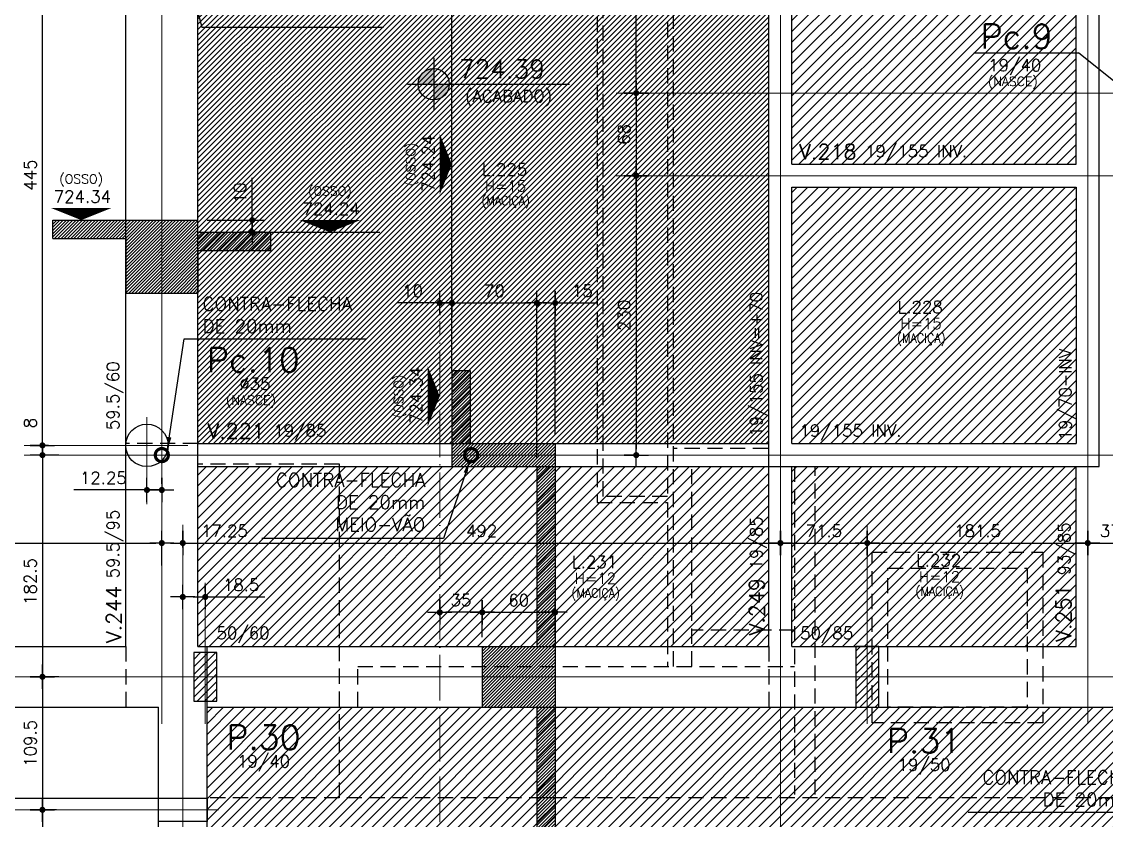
# Model space of a CAD drawing. Header units: inches. Extents: x 0 to 5940, y 0 to 4205.
# Drawn here: x 933 to 1826, y 1956 to 2613 of the extents above; entities that cross this region are included whole.
import ezdxf
from ezdxf.enums import TextEntityAlignment as Align

# ---------------------------------------------------------------- set-up
doc = ezdxf.new("R2010")
doc.units = ezdxf.units.IN
doc.header["$LTSCALE"] = 50
doc.header["$MEASUREMENT"] = 0
doc.linetypes.add('HIDDEN', pattern=[0.375, 0.25, -0.125])
doc.linetypes.add('Linha de eixo - 1', pattern=[1, 0.75, -0.125, 0, -0.125])
for name, color, linetype in [('ALVENARIA', 10, 'HIDDEN'), ('CONTRA-FLECHA', 152, 'Continuous'), ('CORTE-FORMA', 1, 'Continuous'), ('COTA', 6, 'Continuous'), ('FO-HACHURA_PILAR-MORRE', 252, 'Continuous'), ('FO-TEXTO-LAJES', 152, 'Continuous'), ('FO-TEXTO-VIGAS', 3, 'Continuous'), ('HACHUR LAJE', 141, 'Continuous'), ('NIVEL', 3, 'Continuous'), ('NIVEL-ARQUITETURA', 3, 'Continuous'), ('P-M', 7, 'Continuous'), ('P-N', 5, 'Continuous'), ('TEXTO', 3, 'Continuous')]:
    doc.layers.add(name, color=color, linetype=linetype)
for name, color, linetype, lineweight in [('FO-Eixos', 150, 'Continuous', 5), ('FO-Textos dos pilares', 3, 'Continuous', 20), ('FO-Vigas', 2, 'Continuous', 30)]:
    doc.layers.add(name, color=color, linetype=linetype, lineweight=lineweight)
doc.styles.add('ROMANS', font='romans.shx')
doc.dimstyles.new('COTA_50', dxfattribs={"dimscale": 5, "dimtxt": 2, "dimasz": 1, "dimexe": 2, "dimexo": 1.5, "dimgap": 1, "dimtad": 1, "dimzin": 12, "dimdsep": 46, "dimtxsty": 'ROMANS', "dimblk1": 'COTA', "dimblk2": 'COTA', "dimsah": 1, "dimcen": -4, "dimdle": 1.5, "dimclrd": 6, "dimclre": 6, "dimclrt": 3, "dimadec": 0, "dimazin": 0, "dimtfac": 1, "dimtofl": 0, "dimtmove": 0, "dimatfit": 3, "dimldrblk": 'COTA', "dimfxl": 1, "dimtolj": 1, "dimtzin": 12, "dimarcsym": 0})
doc.dimstyles.new('NOTA', dxfattribs={"dimscale": 5, "dimtxt": 2, "dimasz": 2, "dimexe": 1.5, "dimexo": 2, "dimgap": 1, "dimtad": 1, "dimdec": 1, "dimzin": 12, "dimdsep": 46, "dimtxsty": 'ROMANS', "dimcen": 0.09, "dimclrd": 8, "dimclre": 8, "dimclrt": 3, "dimadec": 0, "dimazin": 0, "dimtfac": 1, "dimtdec": 1, "dimtofl": 0, "dimtmove": 0, "dimatfit": 3, "dimfxl": 1, "dimtolj": 1, "dimtzin": 12, "dimarcsym": 0})
pattern_1 = [(45, (-4340.959, 9121.8574), (-3.0935922, 3.0935922), [])]
pattern_2 = [(45, (-4662.459, 9121.8574), (-4.4194174, 4.4194174), [])]
pattern_3 = [(45, (-4662.459, 9121.8574), (-1.3258252, 1.3258252), [])]

# ---------------------------------------------------------------- blocks, each defined once
blk = doc.blocks.new('COTA')
at = {"layer": 'COTA'}
for p, q in [((0, -2), (0, 2)), ((2, 0), (-2, 0))]:
    blk.add_line(p, q, dxfattribs=at)
at = {"layer": 'COTA', "const_width": 0.5}
blk.add_lwpolyline([(-0.25, 0, 1), (0.25, 0, 1)], format="xyb", close=True, dxfattribs=at)
blk = doc.blocks.new('*D9')
at = {"layer": 'COTA', "color": 6, "lineweight": -2, "transparency": 16777216}
for p, q in [((1311.84, 2106.71), (1311.84, 2137.29)), ((1371.84, 2106.71), (1371.84, 2137.29)), ((1316.84, 2127.29), (1366.84, 2127.29))]:
    blk.add_line(p, q, dxfattribs=at)
at = {"layer": 'Defpoints', "color": 0, "transparency": 16777216}
for p in [(1371.84, 2127.29), (1311.84, 2099.21), (1371.84, 2099.21)]:
    blk.add_point(p, dxfattribs=at)
at = {"layer": 'COTA', "color": 6, "lineweight": -2, "transparency": 16777216, "xscale": 5, "yscale": 5, "zscale": 5, "rotation": 180}
blk.add_blockref('COTA', (1311.84, 2127.29), dxfattribs=at)
at = {"layer": 'COTA', "color": 6, "lineweight": -2, "transparency": 16777216, "xscale": 5, "yscale": 5, "zscale": 5}
blk.add_blockref('COTA', (1371.84, 2127.29), dxfattribs=at)
at = {"layer": 'COTA', "color": 3, "transparency": 16777216, "insert": (1341.84, 2137.29), "char_height": 10, "attachment_point": 5, "style": 'ROMANS'}
blk.add_mtext('\\A1;60', dxfattribs=at)
blk = doc.blocks.new('*D15')
at = {"layer": 'COTA', "color": 6, "lineweight": -2, "transparency": 16777216}
for p, q in [((1122.46, 2455.14), (1122.46, 2484.9)), ((1085.3, 2450.14), (1132.46, 2450.14)), ((1121.04, 2440.14), (1132.46, 2440.14)), ((1122.46, 2435.14), (1122.46, 2430.14))]:
    blk.add_line(p, q, dxfattribs=at)
at = {"layer": 'Defpoints', "color": 0, "transparency": 16777216}
for p in [(1077.8, 2450.14), (1122.46, 2450.14), (1113.54, 2440.14)]:
    blk.add_point(p, dxfattribs=at)
at = {"layer": 'COTA', "color": 6, "lineweight": -2, "transparency": 16777216, "xscale": 5, "yscale": 5, "zscale": 5}
for p, rotation in [((1122.46, 2450.14), 270), ((1122.46, 2440.14), 90)]:
    blk.add_blockref('COTA', p, dxfattribs=dict(at, rotation=rotation))
at = {"layer": 'COTA', "color": 3, "transparency": 16777216, "insert": (1112.46, 2472.52), "char_height": 10, "attachment_point": 5, "rotation": 90, "style": 'ROMANS'}
blk.add_mtext('\\A1;10', dxfattribs=at)
blk = doc.blocks.new('*D18')
at = {"layer": 'COTA', "color": 6, "lineweight": -2, "transparency": 16777216}
for p, q in [((1271.84, 2381.91), (1242.08, 2381.91)), ((1276.84, 2375.13), (1276.84, 2371.91)), ((1286.84, 2375.13), (1286.84, 2371.91)), ((1291.84, 2381.91), (1296.84, 2381.91))]:
    blk.add_line(p, q, dxfattribs=at)
at = {"layer": 'Defpoints', "color": 0, "transparency": 16777216}
for p in [(1276.84, 2382.63), (1276.84, 2381.91), (1286.84, 2382.63)]:
    blk.add_point(p, dxfattribs=at)
at = {"layer": 'COTA', "color": 6, "lineweight": -2, "transparency": 16777216, "xscale": 5, "yscale": 5, "zscale": 5}
blk.add_blockref('COTA', (1276.84, 2381.91), dxfattribs=at)
at = {"layer": 'COTA', "color": 6, "lineweight": -2, "transparency": 16777216, "xscale": 5, "yscale": 5, "zscale": 5, "rotation": 180}
blk.add_blockref('COTA', (1286.84, 2381.91), dxfattribs=at)
at = {"layer": 'COTA', "color": 3, "transparency": 16777216, "insert": (1254.46, 2391.91), "char_height": 10, "attachment_point": 5, "style": 'ROMANS'}
blk.add_mtext('\\A1;10', dxfattribs=at)
blk = doc.blocks.new('*D19')
at = {"layer": 'COTA', "color": 6, "lineweight": -2, "transparency": 16777216}
for p, q in [((1276.84, 2124.51), (1276.84, 2137.29)), ((1311.84, 2124.51), (1311.84, 2137.29)), ((1306.84, 2127.29), (1281.84, 2127.29))]:
    blk.add_line(p, q, dxfattribs=at)
at = {"layer": 'Defpoints', "color": 0, "transparency": 16777216}
for p in [(1276.84, 2127.29), (1276.84, 2117.01), (1311.84, 2117.01)]:
    blk.add_point(p, dxfattribs=at)
at = {"layer": 'COTA', "color": 6, "lineweight": -2, "transparency": 16777216, "xscale": 5, "yscale": 5, "zscale": 5, "rotation": 180}
blk.add_blockref('COTA', (1276.84, 2127.29), dxfattribs=at)
at = {"layer": 'COTA', "color": 6, "lineweight": -2, "transparency": 16777216, "xscale": 5, "yscale": 5, "zscale": 5}
blk.add_blockref('COTA', (1311.84, 2127.29), dxfattribs=at)
at = {"layer": 'COTA', "color": 3, "transparency": 16777216, "insert": (1294.34, 2137.29), "char_height": 10, "attachment_point": 5, "style": 'ROMANS'}
blk.add_mtext('\\A1;35', dxfattribs=at)
blk = doc.blocks.new('*D31')
at = {"layer": 'COTA', "color": 6, "lineweight": -2, "transparency": 16777216}
for p, q in [((1286.84, 2378.24), (1286.84, 2391.91)), ((1356.84, 2254.71), (1356.84, 2391.91)), ((1291.84, 2381.91), (1351.84, 2381.91))]:
    blk.add_line(p, q, dxfattribs=at)
at = {"layer": 'Defpoints', "color": 0, "transparency": 16777216}
for p in [(1356.84, 2381.91), (1286.84, 2370.74), (1356.84, 2247.21)]:
    blk.add_point(p, dxfattribs=at)
at = {"layer": 'COTA', "color": 6, "lineweight": -2, "transparency": 16777216, "xscale": 5, "yscale": 5, "zscale": 5, "rotation": 180}
blk.add_blockref('COTA', (1286.84, 2381.91), dxfattribs=at)
at = {"layer": 'COTA', "color": 6, "lineweight": -2, "transparency": 16777216, "xscale": 5, "yscale": 5, "zscale": 5}
blk.add_blockref('COTA', (1356.84, 2381.91), dxfattribs=at)
at = {"layer": 'COTA', "color": 3, "transparency": 16777216, "insert": (1321.84, 2391.91), "char_height": 10, "attachment_point": 5, "style": 'ROMANS'}
blk.add_mtext('\\A1;70', dxfattribs=at)
blk = doc.blocks.new('*D32')
at = {"layer": 'COTA', "color": 6, "lineweight": -2, "transparency": 16777216}
for p, q in [((1356.84, 2376.91), (1356.84, 2391.91)), ((1371.84, 2273.71), (1371.84, 2391.91)), ((1351.84, 2381.91), (1346.84, 2381.91)), ((1376.84, 2381.91), (1406.6, 2381.91))]:
    blk.add_line(p, q, dxfattribs=at)
at = {"layer": 'Defpoints', "color": 0, "transparency": 16777216}
for p in [(1371.84, 2381.91), (1356.84, 2369.41), (1371.84, 2266.21)]:
    blk.add_point(p, dxfattribs=at)
at = {"layer": 'COTA', "color": 6, "lineweight": -2, "transparency": 16777216, "xscale": 5, "yscale": 5, "zscale": 5}
blk.add_blockref('COTA', (1356.84, 2381.91), dxfattribs=at)
at = {"layer": 'COTA', "color": 6, "lineweight": -2, "transparency": 16777216, "xscale": 5, "yscale": 5, "zscale": 5, "rotation": 180}
blk.add_blockref('COTA', (1371.84, 2381.91), dxfattribs=at)
at = {"layer": 'COTA', "color": 3, "transparency": 16777216, "insert": (1394.22, 2391.91), "char_height": 10, "attachment_point": 5, "style": 'ROMANS'}
blk.add_mtext('\\A1;15', dxfattribs=at)
blk = doc.blocks.new('*D114')
at = {"layer": 'COTA', "color": 6, "lineweight": -2, "transparency": 16777216}
for p, q in [((714.8, 2165.92), (714.8, 2194.32)), ((1048.05, 2165.92), (1048.05, 2194.32)), ((719.8, 2184.32), (1043.05, 2184.32))]:
    blk.add_line(p, q, dxfattribs=at)
at = {"layer": 'Defpoints', "color": 0, "transparency": 16777216}
for p in [(1048.05, 2184.32), (714.8, 2158.42), (1048.05, 2158.42)]:
    blk.add_point(p, dxfattribs=at)
at = {"layer": 'COTA', "color": 6, "lineweight": -2, "transparency": 16777216, "xscale": 5, "yscale": 5, "zscale": 5, "rotation": 180}
blk.add_blockref('COTA', (714.8, 2184.32), dxfattribs=at)
at = {"layer": 'COTA', "color": 6, "lineweight": -2, "transparency": 16777216, "xscale": 5, "yscale": 5, "zscale": 5}
blk.add_blockref('COTA', (1048.05, 2184.32), dxfattribs=at)
at = {"layer": 'COTA', "color": 3, "transparency": 16777216, "insert": (837.42, 2194.32), "char_height": 10, "attachment_point": 5, "style": 'ROMANS'}
blk.add_mtext('\\A1;333.25', dxfattribs=at)
blk = doc.blocks.new('*D115')
at = {"layer": 'COTA', "color": 6, "lineweight": -2, "transparency": 16777216}
for p, q in [((1048.05, 2180.67), (1048.05, 2194.32)), ((1065.3, 2180.67), (1065.3, 2194.32)), ((1043.05, 2184.32), (1038.05, 2184.32)), ((1070.3, 2184.32), (1123.88, 2184.32))]:
    blk.add_line(p, q, dxfattribs=at)
at = {"layer": 'Defpoints', "color": 0, "transparency": 16777216}
for p in [(1065.3, 2184.32), (1048.05, 2173.17), (1065.3, 2173.17)]:
    blk.add_point(p, dxfattribs=at)
at = {"layer": 'COTA', "color": 6, "lineweight": -2, "transparency": 16777216, "xscale": 5, "yscale": 5, "zscale": 5}
blk.add_blockref('COTA', (1048.05, 2184.32), dxfattribs=at)
at = {"layer": 'COTA', "color": 6, "lineweight": -2, "transparency": 16777216, "xscale": 5, "yscale": 5, "zscale": 5, "rotation": 180}
blk.add_blockref('COTA', (1065.3, 2184.32), dxfattribs=at)
at = {"layer": 'COTA', "color": 3, "transparency": 16777216, "insert": (1099.59, 2194.32), "char_height": 10, "attachment_point": 5, "style": 'ROMANS'}
blk.add_mtext('\\A1;17.25', dxfattribs=at)
blk = doc.blocks.new('*D116')
at = {"layer": 'COTA', "color": 6, "lineweight": -2, "transparency": 16777216}
for p, q in [((1065.3, 2144.3), (1065.3, 2149.91)), ((1083.8, 2144.3), (1083.8, 2149.91)), ((1060.3, 2139.91), (1055.3, 2139.91)), ((1088.8, 2139.91), (1132.85, 2139.91))]:
    blk.add_line(p, q, dxfattribs=at)
at = {"layer": 'Defpoints', "color": 0, "transparency": 16777216}
for p in [(1065.3, 2136.8), (1083.8, 2139.91), (1083.8, 2136.8)]:
    blk.add_point(p, dxfattribs=at)
at = {"layer": 'COTA', "color": 6, "lineweight": -2, "transparency": 16777216, "xscale": 5, "yscale": 5, "zscale": 5}
blk.add_blockref('COTA', (1065.3, 2139.91), dxfattribs=at)
at = {"layer": 'COTA', "color": 6, "lineweight": -2, "transparency": 16777216, "xscale": 5, "yscale": 5, "zscale": 5, "rotation": 180}
blk.add_blockref('COTA', (1083.8, 2139.91), dxfattribs=at)
at = {"layer": 'COTA', "color": 3, "transparency": 16777216, "insert": (1113.33, 2149.91), "char_height": 10, "attachment_point": 5, "style": 'ROMANS'}
blk.add_mtext('\\A1;18.5', dxfattribs=at)
blk = doc.blocks.new('*D117')
at = {"layer": 'COTA', "color": 6, "lineweight": -2, "transparency": 16777216}
for p, q in [((1065.3, 2181.43), (1065.3, 2194.32)), ((1557.3, 2181.43), (1557.3, 2194.32)), ((1070.3, 2184.32), (1552.3, 2184.32))]:
    blk.add_line(p, q, dxfattribs=at)
at = {"layer": 'Defpoints', "color": 0, "transparency": 16777216}
for p in [(1557.3, 2184.32), (1065.3, 2173.93), (1557.3, 2173.93)]:
    blk.add_point(p, dxfattribs=at)
at = {"layer": 'COTA', "color": 6, "lineweight": -2, "transparency": 16777216, "xscale": 5, "yscale": 5, "zscale": 5, "rotation": 180}
blk.add_blockref('COTA', (1065.3, 2184.32), dxfattribs=at)
at = {"layer": 'COTA', "color": 6, "lineweight": -2, "transparency": 16777216, "xscale": 5, "yscale": 5, "zscale": 5}
blk.add_blockref('COTA', (1557.3, 2184.32), dxfattribs=at)
at = {"layer": 'COTA', "color": 3, "transparency": 16777216, "insert": (1311.3, 2194.32), "char_height": 10, "attachment_point": 5, "style": 'ROMANS'}
blk.add_mtext('\\A1;492', dxfattribs=at)
blk = doc.blocks.new('*D118')
at = {"layer": 'COTA', "color": 6, "lineweight": -2, "transparency": 16777216}
for p, q in [((1557.3, 2183.22), (1557.3, 2194.32)), ((1628.8, 2183.22), (1628.8, 2194.32)), ((1562.3, 2184.32), (1623.8, 2184.32))]:
    blk.add_line(p, q, dxfattribs=at)
at = {"layer": 'Defpoints', "color": 0, "transparency": 16777216}
for p in [(1628.8, 2184.32), (1557.3, 2175.72), (1628.8, 2175.72)]:
    blk.add_point(p, dxfattribs=at)
at = {"layer": 'COTA', "color": 6, "lineweight": -2, "transparency": 16777216, "xscale": 5, "yscale": 5, "zscale": 5, "rotation": 180}
blk.add_blockref('COTA', (1557.3, 2184.32), dxfattribs=at)
at = {"layer": 'COTA', "color": 6, "lineweight": -2, "transparency": 16777216, "xscale": 5, "yscale": 5, "zscale": 5}
blk.add_blockref('COTA', (1628.8, 2184.32), dxfattribs=at)
at = {"layer": 'COTA', "color": 3, "transparency": 16777216, "insert": (1593.05, 2194.32), "char_height": 10, "attachment_point": 5, "style": 'ROMANS'}
blk.add_mtext('\\A1;71.5', dxfattribs=at)
blk = doc.blocks.new('*D119')
at = {"layer": 'COTA', "color": 6, "lineweight": -2, "transparency": 16777216}
for p, q in [((1628.8, 2185.33), (1628.8, 2194.32)), ((1810.3, 2185.33), (1810.3, 2194.32)), ((1633.8, 2184.32), (1805.3, 2184.32))]:
    blk.add_line(p, q, dxfattribs=at)
at = {"layer": 'Defpoints', "color": 0, "transparency": 16777216}
for p in [(1810.3, 2184.32), (1628.8, 2177.83), (1810.3, 2177.83)]:
    blk.add_point(p, dxfattribs=at)
at = {"layer": 'COTA', "color": 6, "lineweight": -2, "transparency": 16777216, "xscale": 5, "yscale": 5, "zscale": 5, "rotation": 180}
blk.add_blockref('COTA', (1628.8, 2184.32), dxfattribs=at)
at = {"layer": 'COTA', "color": 6, "lineweight": -2, "transparency": 16777216, "xscale": 5, "yscale": 5, "zscale": 5}
blk.add_blockref('COTA', (1810.3, 2184.32), dxfattribs=at)
at = {"layer": 'COTA', "color": 3, "transparency": 16777216, "insert": (1719.55, 2194.32), "char_height": 10, "attachment_point": 5, "style": 'ROMANS'}
blk.add_mtext('\\A1;181.5', dxfattribs=at)
blk = doc.blocks.new('*D120')
at = {"layer": 'COTA', "color": 6, "lineweight": -2, "transparency": 16777216}
for p, q in [((1810.3, 2180.85), (1810.3, 2194.32)), ((1847.3, 2180.85), (1847.3, 2194.32)), ((1815.3, 2184.32), (1842.3, 2184.32))]:
    blk.add_line(p, q, dxfattribs=at)
at = {"layer": 'Defpoints', "color": 0, "transparency": 16777216}
for p in [(1847.3, 2184.32), (1810.3, 2173.35), (1847.3, 2173.35)]:
    blk.add_point(p, dxfattribs=at)
at = {"layer": 'COTA', "color": 6, "lineweight": -2, "transparency": 16777216, "xscale": 5, "yscale": 5, "zscale": 5, "rotation": 180}
blk.add_blockref('COTA', (1810.3, 2184.32), dxfattribs=at)
at = {"layer": 'COTA', "color": 6, "lineweight": -2, "transparency": 16777216, "xscale": 5, "yscale": 5, "zscale": 5}
blk.add_blockref('COTA', (1847.3, 2184.32), dxfattribs=at)
at = {"layer": 'COTA', "color": 3, "transparency": 16777216, "insert": (1828.8, 2194.32), "char_height": 10, "attachment_point": 5, "style": 'ROMANS'}
blk.add_mtext('\\A1;37', dxfattribs=at)
blk = doc.blocks.new('*D193')
at = {"layer": 'COTA', "color": 6, "lineweight": -2, "transparency": 16777216}
for p, q in [((949.77, 2269.71), (949.77, 2291.37)), ((953.94, 2264.71), (939.77, 2264.71)), ((953.94, 2256.71), (939.77, 2256.71)), ((949.77, 2251.71), (949.77, 2246.71))]:
    blk.add_line(p, q, dxfattribs=at)
at = {"layer": 'Defpoints', "color": 0, "transparency": 16777216}
for p in [(949.77, 2264.71), (961.44, 2264.71), (961.44, 2256.71)]:
    blk.add_point(p, dxfattribs=at)
at = {"layer": 'COTA', "color": 6, "lineweight": -2, "transparency": 16777216, "xscale": 5, "yscale": 5, "zscale": 5}
for p, rotation in [((949.77, 2264.71), 270), ((949.77, 2256.71), 90)]:
    blk.add_blockref('COTA', p, dxfattribs=dict(at, rotation=rotation))
at = {"layer": 'COTA', "color": 3, "transparency": 16777216, "insert": (939.77, 2283.04), "char_height": 10, "attachment_point": 5, "rotation": 90, "style": 'ROMANS'}
blk.add_mtext('\\A1;8', dxfattribs=at)
blk = doc.blocks.new('*D194')
at = {"layer": 'COTA', "color": 6, "lineweight": -2, "transparency": 16777216}
for p, q in [((963.4, 2256.71), (939.77, 2256.71)), ((949.77, 2251.71), (949.77, 2079.21)), ((963.4, 2074.21), (939.77, 2074.21))]:
    blk.add_line(p, q, dxfattribs=at)
at = {"layer": 'Defpoints', "color": 0, "transparency": 16777216}
for p in [(970.9, 2256.71), (949.77, 2074.21), (970.9, 2074.21)]:
    blk.add_point(p, dxfattribs=at)
at = {"layer": 'COTA', "color": 6, "lineweight": -2, "transparency": 16777216, "xscale": 5, "yscale": 5, "zscale": 5}
for p, rotation in [((949.77, 2256.71), 90), ((949.77, 2074.21), 270)]:
    blk.add_blockref('COTA', p, dxfattribs=dict(at, rotation=rotation))
at = {"layer": 'COTA', "color": 3, "transparency": 16777216, "insert": (939.77, 2152.69), "char_height": 10, "attachment_point": 5, "rotation": 90, "style": 'ROMANS'}
blk.add_mtext('\\A1;182.5', dxfattribs=at)
blk = doc.blocks.new('*D195')
at = {"layer": 'COTA', "color": 6, "lineweight": -2, "transparency": 16777216}
for p, q in [((961.34, 2074.21), (939.77, 2074.21)), ((949.77, 2069.21), (949.77, 1969.71)), ((961.34, 1964.71), (939.77, 1964.71))]:
    blk.add_line(p, q, dxfattribs=at)
at = {"layer": 'Defpoints', "color": 0, "transparency": 16777216}
for p in [(968.84, 2074.21), (949.77, 1964.71), (968.84, 1964.71)]:
    blk.add_point(p, dxfattribs=at)
at = {"layer": 'COTA', "color": 6, "lineweight": -2, "transparency": 16777216, "xscale": 5, "yscale": 5, "zscale": 5}
for p, rotation in [((949.77, 2074.21), 90), ((949.77, 1964.71), 270)]:
    blk.add_blockref('COTA', p, dxfattribs=dict(at, rotation=rotation))
at = {"layer": 'COTA', "color": 3, "transparency": 16777216, "insert": (939.77, 2019.46), "char_height": 10, "attachment_point": 5, "rotation": 90, "style": 'ROMANS'}
blk.add_mtext('\\A1;109.5', dxfattribs=at)
blk = doc.blocks.new('*D196')
at = {"layer": 'COTA', "color": 6, "lineweight": -2, "transparency": 16777216}
for p, q in [((960.33, 1964.71), (939.77, 1964.71)), ((949.77, 1959.71), (949.77, 1799.71)), ((960.33, 1794.71), (939.77, 1794.71))]:
    blk.add_line(p, q, dxfattribs=at)
at = {"layer": 'Defpoints', "color": 0, "transparency": 16777216}
for p in [(967.83, 1964.71), (949.77, 1794.71), (967.83, 1794.71)]:
    blk.add_point(p, dxfattribs=at)
at = {"layer": 'COTA', "color": 6, "lineweight": -2, "transparency": 16777216, "xscale": 5, "yscale": 5, "zscale": 5}
for p, rotation in [((949.77, 1964.71), 90), ((949.77, 1794.71), 270)]:
    blk.add_blockref('COTA', p, dxfattribs=dict(at, rotation=rotation))
at = {"layer": 'COTA', "color": 3, "transparency": 16777216, "insert": (939.77, 1879.71), "char_height": 10, "attachment_point": 5, "rotation": 90, "style": 'ROMANS'}
blk.add_mtext('\\A1;170', dxfattribs=at)
blk = doc.blocks.new('*D213')
at = {"layer": 'COTA', "color": 6, "lineweight": -2, "transparency": 16777216}
for p, q in [((1443.62, 2554.71), (1428.59, 2554.71)), ((1438.59, 2549.71), (1438.59, 2491.71)), ((1443.62, 2486.71), (1428.59, 2486.71))]:
    blk.add_line(p, q, dxfattribs=at)
at = {"layer": 'Defpoints', "color": 0, "transparency": 16777216}
for p in [(1451.12, 2554.71), (1438.59, 2486.71), (1451.12, 2486.71)]:
    blk.add_point(p, dxfattribs=at)
at = {"layer": 'COTA', "color": 6, "lineweight": -2, "transparency": 16777216, "xscale": 5, "yscale": 5, "zscale": 5}
for p, rotation in [((1438.59, 2554.71), 90), ((1438.59, 2486.71), 270)]:
    blk.add_blockref('COTA', p, dxfattribs=dict(at, rotation=rotation))
at = {"layer": 'COTA', "color": 3, "transparency": 16777216, "insert": (1428.59, 2520.71), "char_height": 10, "attachment_point": 5, "rotation": 90, "style": 'ROMANS'}
blk.add_mtext('\\A1;68', dxfattribs=at)
blk = doc.blocks.new('*D214')
at = {"layer": 'COTA', "color": 6, "lineweight": -2, "transparency": 16777216}
for p, q in [((1439.6, 2486.71), (1428.59, 2486.71)), ((1438.59, 2481.71), (1438.59, 2261.71)), ((1439.6, 2256.71), (1428.59, 2256.71))]:
    blk.add_line(p, q, dxfattribs=at)
at = {"layer": 'Defpoints', "color": 0, "transparency": 16777216}
for p in [(1447.1, 2486.71), (1438.59, 2256.71), (1447.1, 2256.71)]:
    blk.add_point(p, dxfattribs=at)
at = {"layer": 'COTA', "color": 6, "lineweight": -2, "transparency": 16777216, "xscale": 5, "yscale": 5, "zscale": 5}
for p, rotation in [((1438.59, 2486.71), 90), ((1438.59, 2256.71), 270)]:
    blk.add_blockref('COTA', p, dxfattribs=dict(at, rotation=rotation))
at = {"layer": 'COTA', "color": 3, "transparency": 16777216, "insert": (1428.59, 2371.71), "char_height": 10, "attachment_point": 5, "rotation": 90, "style": 'ROMANS'}
blk.add_mtext('\\A1;230', dxfattribs=at)
blk = doc.blocks.new('*D290')
at = {"layer": 'COTA', "color": 6, "lineweight": -2, "transparency": 16777216}
for p, q in [((1035.8, 2233.15), (1035.8, 2237.98)), ((1048.05, 2233.15), (1048.05, 2237.98)), ((1030.8, 2227.98), (975.64, 2227.98)), ((1053.05, 2227.98), (1058.05, 2227.98))]:
    blk.add_line(p, q, dxfattribs=at)
at = {"layer": 'Defpoints', "color": 0, "transparency": 16777216}
for p in [(1035.8, 2227.98), (1035.8, 2225.65), (1048.05, 2225.65)]:
    blk.add_point(p, dxfattribs=at)
at = {"layer": 'COTA', "color": 6, "lineweight": -2, "transparency": 16777216, "xscale": 5, "yscale": 5, "zscale": 5}
blk.add_blockref('COTA', (1035.8, 2227.98), dxfattribs=at)
at = {"layer": 'COTA', "color": 6, "lineweight": -2, "transparency": 16777216, "xscale": 5, "yscale": 5, "zscale": 5, "rotation": 180}
blk.add_blockref('COTA', (1048.05, 2227.98), dxfattribs=at)
at = {"layer": 'COTA', "color": 3, "transparency": 16777216, "insert": (999.89, 2237.98), "char_height": 10, "attachment_point": 5, "style": 'ROMANS'}
blk.add_mtext('\\A1;12.25', dxfattribs=at)
blk = doc.blocks.new('*D358')
at = {"layer": 'COTA', "color": 6, "lineweight": -2, "transparency": 16777216}
for p, q in [((954.79, 2709.71), (939.77, 2709.71)), ((949.77, 2269.71), (949.77, 2704.71)), ((954.79, 2264.71), (939.77, 2264.71))]:
    blk.add_line(p, q, dxfattribs=at)
at = {"layer": 'Defpoints', "color": 0, "transparency": 16777216}
for p in [(949.77, 2709.71), (962.29, 2709.71), (962.29, 2264.71)]:
    blk.add_point(p, dxfattribs=at)
at = {"layer": 'COTA', "color": 6, "lineweight": -2, "transparency": 16777216, "xscale": 5, "yscale": 5, "zscale": 5}
for p, rotation in [((949.77, 2709.71), 90), ((949.77, 2264.71), 270)]:
    blk.add_blockref('COTA', p, dxfattribs=dict(at, rotation=rotation))
at = {"layer": 'COTA', "color": 3, "transparency": 16777216, "insert": (939.77, 2487.21), "char_height": 10, "attachment_point": 5, "rotation": 90, "style": 'ROMANS'}
blk.add_mtext('\\A1;445', dxfattribs=at)
blk = doc.blocks.new('*D360')
at = {"layer": 'COTA', "color": 6, "lineweight": -2, "transparency": 16777216}
for p, q in [((1444.68, 2709.71), (1428.59, 2709.71)), ((1438.59, 2559.71), (1438.59, 2704.71)), ((1444.68, 2554.71), (1428.59, 2554.71))]:
    blk.add_line(p, q, dxfattribs=at)
at = {"layer": 'Defpoints', "color": 0, "transparency": 16777216}
for p in [(1438.59, 2709.71), (1452.18, 2709.71), (1452.18, 2554.71)]:
    blk.add_point(p, dxfattribs=at)
at = {"layer": 'COTA', "color": 6, "lineweight": -2, "transparency": 16777216, "xscale": 5, "yscale": 5, "zscale": 5}
for p, rotation in [((1438.59, 2709.71), 90), ((1438.59, 2554.71), 270)]:
    blk.add_blockref('COTA', p, dxfattribs=dict(at, rotation=rotation))
at = {"layer": 'COTA', "color": 3, "transparency": 16777216, "insert": (1428.59, 2632.21), "char_height": 10, "attachment_point": 5, "rotation": 90, "style": 'ROMANS'}
blk.add_mtext('\\A1;155', dxfattribs=at)

msp = doc.modelspace()

# ---------------------------------------------------------------- hatches: boundary and pattern name
at = {"layer": 'CORTE-FORMA'}
h = msp.add_hatch(dxfattribs=at)
h.set_pattern_fill('ANSI31', color=70, scale=15)
h.set_pattern_definition(pattern_3)
h.paths.add_polyline_path([(1077.804, 2425.136), (1077.804, 2390.136), (1018.304, 2390.136), (1018.304, 2435.136), (958.304, 2435.136), (958.304, 2450.136), (1077.804, 2450.136), (1077.804, 2440.136), (1137.804, 2440.136), (1137.804, 2425.136)])
h = msp.add_hatch(dxfattribs=at)
h.set_pattern_fill('ANSI31', color=70, scale=15)
h.set_pattern_definition(pattern_3)
edge = h.paths.add_edge_path()
edge.add_line((1286.837, 2326.207), (1301.837, 2326.207))
edge.add_line((1301.837, 2326.207), (1301.837, 2266.207))
edge.add_line((1286.837, 2326.207), (1286.837, 2247.207))
edge.add_line((1301.837, 2266.207), (1371.837, 2266.207))
edge.add_line((1286.837, 2247.207), (1356.837, 2247.207))
edge.add_line((1371.837, 2266.207), (1371.837, 1804.207))
edge.add_line((1356.837, 2247.207), (1356.837, 2099.207))
edge.add_line((1311.837, 2099.207), (1356.837, 2099.207))
edge.add_line((1311.837, 2099.207), (1311.837, 2049.207))
edge.add_line((1311.837, 2049.207), (1356.837, 2049.207))
edge.add_line((1356.837, 2049.207), (1356.837, 1977.207))
edge.add_line((1356.837, 1977.207), (1356.837, 1974.207))
edge.add_line((1356.837, 1974.207), (1356.837, 1955.207))
edge.add_line((1356.837, 1955.207), (1356.837, 1952.207))
edge.add_line((1356.837, 1952.207), (1356.837, 1804.207))
edge.add_line((1276.837, 1804.207), (1276.837, 1725.207))
edge.add_line((1291.837, 1785.207), (1291.837, 1725.207))
edge.add_line((1276.837, 1725.207), (1291.837, 1725.207))
edge.add_line((1276.837, 1804.207), (1356.837, 1804.207))
edge.add_line((1371.837, 1804.207), (1371.837, 1785.207))
edge.add_line((1291.837, 1785.207), (1371.837, 1785.207))
at = {"layer": 'FO-HACHURA_PILAR-MORRE'}
h = msp.add_hatch(dxfattribs=at)
h.set_pattern_fill('ANSI31', color=256, scale=35)
h.set_pattern_definition(pattern_1)
h.paths.add_polyline_path([(1638.304, 2099.207), (1628.804, 2099.207), (1619.304, 2099.207), (1619.304, 2074.207), (1619.304, 2049.207), (1628.804, 2049.207), (1638.304, 2049.207), (1638.304, 2074.207)])
h = msp.add_hatch(dxfattribs=at)
h.set_pattern_fill('ANSI31', color=256, scale=35)
h.set_pattern_definition(pattern_1)
h.paths.add_polyline_path([(1074.304, 2054.207), (1083.804, 2054.207), (1093.304, 2054.207), (1093.304, 2074.207), (1093.304, 2094.207), (1083.804, 2094.207), (1074.304, 2094.207), (1074.304, 2074.207)])
at = {"layer": 'HACHUR LAJE'}
h = msp.add_hatch(dxfattribs=at)
h.set_pattern_fill('ANSI31', color=21, scale=25)
h.set_pattern_definition([(45, (-4662.459, 9121.8574), (-2.2097087, 2.2097087), [])])
h.paths.add_polyline_path([(2632.304, 3729.683), (2146.804, 3724.194), (2146.804, 3551.707), (1547.804, 3551.707), (1547.804, 3717.422), (1078.304, 3712.114), (1078.304, 3212.207), (1077.804, 3212.207), (1077.804, 2266.207), (1547.804, 2266.207), (1547.804, 3159.707), (2146.804, 3159.707), (2146.804, 2266.207), (2632.804, 2266.207), (2632.804, 3212.207), (2632.304, 3212.207)])
h = msp.add_hatch(dxfattribs=at)
h.set_pattern_fill('ANSI31', color=256, scale=50)
h.set_pattern_definition(pattern_2)
h.paths.add_polyline_path([(1800.804, 3140.707), (1566.804, 3140.707), (1566.804, 2496.207), (1800.804, 2496.207)])
h = msp.add_hatch(dxfattribs=at)
h.set_pattern_fill('ANSI31', color=256, scale=50)
h.set_pattern_definition(pattern_2)
h.paths.add_polyline_path([(1800.804, 2477.207), (1566.804, 2477.207), (1566.804, 2266.207), (1800.804, 2266.207)])
h = msp.add_hatch(dxfattribs=at)
h.set_pattern_fill('ANSI31', color=256, scale=50)
h.set_pattern_definition(pattern_2)
h.paths.add_polyline_path([(1077.804, 2247.207), (1077.804, 2099.207), (1547.804, 2099.207), (1547.804, 2247.207)])
h = msp.add_hatch(dxfattribs=at)
h.set_pattern_fill('ANSI31', color=256, scale=50)
h.set_pattern_definition(pattern_2)
h.paths.add_polyline_path([(1800.804, 2099.207), (1800.804, 2247.207), (1566.804, 2247.207), (1566.804, 2099.207)])
h = msp.add_hatch(dxfattribs=at)
h.set_pattern_fill('ANSI31', color=256, scale=50)
h.set_pattern_definition(pattern_2)
h.paths.add_polyline_path([(1094.454, 2049.207), (1085.304, 2049.207), (1085.304, 1804.207), (1398.754, 1804.207), (2279.304, 1804.207), (2478.304, 1804.207), (2632.804, 1804.207), (2632.804, 2049.207)])
at = {"layer": 'NIVEL-ARQUITETURA'}
h = msp.add_hatch(color=1, dxfattribs=at)
h.paths.add_polyline_path([(1283.701, 2557.177), (1284.677, 2562.085), (1271.852, 2562.085), (1271.852, 2553.156), (1277.171, 2550.511), (1280.921, 2553.016)])
h.paths.add_polyline_path([(1271.852, 2553.156), (1271.852, 2549.26), (1276.76, 2550.236), (1277.171, 2550.511)])
h.paths.add_polyline_path([(1271.852, 2574.91), (1266.944, 2573.933), (1262.783, 2571.153), (1260.003, 2566.992), (1259.027, 2562.085), (1271.852, 2562.085)])

# ---------------------------------------------------------------- linework, layer by layer
at = {"layer": 'ALVENARIA'}
for p, q in [((1406.304, 3030.207), (1406.304, 2217.707)), ((1194.304, 2249.207), (1077.804, 2249.207)), ((1194.304, 1974.672), (1194.304, 2249.207)), ((1406.304, 2217.707), (1464.304, 2217.707)), ((1632.804, 2036.207), (1632.804, 2176.707)), ((1632.804, 2176.707), (1773.304, 2176.707)), ((1773.304, 2176.707), (1773.304, 2036.207)), ((1568.804, 2112.707), (1484.304, 2112.707)), ((1209.304, 2082.707), (1568.804, 2082.707)), ((1773.304, 2036.207), (1632.804, 2036.207)), ((1375.27, 1974.672), (1360.27, 1974.672))]:
    msp.add_line(p, q, dxfattribs=at)
at = {"layer": 'ALVENARIA', "flags": 128}
for points in [[(1837.338, 3300.172), (1837.338, 1974.672), (1085.304, 1974.672)], [(1411.304, 2222.707), (1411.304, 3025.207)], [(1464.304, 3025.207), (1464.304, 2222.707)], [(1469.304, 2082.707), (1469.304, 3025.207)], [(1547.161, 2262.207), (1469.304, 2262.207)], [(1484.304, 2082.707), (1484.304, 2247.207)], [(1568.804, 2247.207), (1568.804, 1977.207)], [(1585.804, 1977.207), (1585.804, 2247.207)], [(1464.304, 2222.707), (1411.304, 2222.707)], [(1464.304, 2217.707), (1464.304, 2082.707)], [(1645.804, 2049.207), (1645.804, 2163.707)], [(1645.804, 2163.707), (1760.304, 2163.707)], [(1760.304, 2163.707), (1760.304, 2049.207)], [(1209.304, 2049.207), (1209.304, 2082.707)], [(1760.304, 2049.207), (1645.804, 2049.207)]]:
    msp.add_lwpolyline(points, dxfattribs=at)
at = {"layer": 'CONTRA-FLECHA', "linetype": 'Continuous', "const_width": 2.56}
for points in [[(1044.236, 2252.889, 1), (1051.872, 2260.525, 1)], [(1298.861, 2252.889, 1), (1306.497, 2260.525, 1)]]:
    msp.add_lwpolyline(points, format="xyb", close=True, dxfattribs=at)
at = {"layer": 'CORTE-FORMA', "color": 8}
for p, q in [((1286.837, 2326.207), (1286.837, 2624.707)), ((1137.804, 2440.136), (1227.462, 2440.136))]:
    msp.add_line(p, q, dxfattribs=at)
at = {"layer": 'CORTE-FORMA', "color": 70}
for p, q in [((958.304, 2435.136), (958.304, 2450.136)), ((1137.804, 2425.136), (1137.804, 2440.136)), ((1286.837, 2326.207), (1301.837, 2326.207))]:
    msp.add_line(p, q, dxfattribs=at)
at = {"layer": 'CORTE-FORMA'}
for p, q in [((958.304, 2450.136), (1077.804, 2450.136)), ((1077.804, 2440.136), (1077.804, 2450.136)), ((1077.804, 2440.136), (1137.804, 2440.136)), ((958.304, 2435.136), (1018.304, 2435.136)), ((1018.304, 2435.136), (1018.304, 2390.136)), ((1077.804, 2425.136), (1137.804, 2425.136)), ((1077.804, 2425.136), (1077.804, 2390.136)), ((1018.304, 2390.136), (1077.804, 2390.136)), ((1286.837, 2326.207), (1286.837, 2247.207)), ((1301.837, 2326.207), (1301.837, 2266.207)), ((1301.837, 2266.207), (1371.837, 2266.207)), ((1371.837, 2266.207), (1371.837, 1804.207)), ((1286.837, 2247.207), (1356.837, 2247.207)), ((1356.837, 2247.207), (1356.837, 2099.207)), ((1311.837, 2099.207), (1311.837, 2049.207)), ((1311.837, 2099.207), (1356.837, 2099.207)), ((1311.837, 2049.207), (1356.837, 2049.207))]:
    msp.add_line(p, q, dxfattribs=at)
at = {"layer": 'CORTE-FORMA', "flags": 128}
msp.add_lwpolyline([(1356.837, 2049.207), (1356.837, 1977.207), (1356.837, 1974.207), (1356.837, 1955.207), (1356.837, 1952.207), (1356.837, 1804.207)], dxfattribs=at)
at = {"layer": 'COTA', "color": 6, "linetype": 'Linha de eixo - 1', "lineweight": 13}
msp.add_line((1276.837, 1804.207), (1276.837, 2366.852), dxfattribs=at)
at = {"layer": 'FO-Eixos'}
for p, q in [((1557.304, 919.124), (1557.304, 3902.756)), ((1048.054, 2035.401), (1048.054, 3329.312)), ((1810.304, 2035.401), (1810.304, 3329.312)), ((1422.041, 2554.707), (1865.74, 2554.707)), ((1422.041, 2486.707), (2273.274, 2486.707)), ((1035.804, 2216.353), (1035.804, 2287.828)), ((934.773, 2264.707), (1069.367, 2264.707)), ((934.773, 2256.707), (2804.354, 2256.707)), ((1065.304, 2199.325), (1065.304, 1714.002)), ((1628.804, 2199.325), (1628.804, 2035.401)), ((1083.804, 2035.401), (1083.804, 2151.526)), ((219.571, 2074.207), (3209.151, 2074.207)), ((219.571, 1964.707), (1094.698, 1964.707))]:
    msp.add_line(p, q, dxfattribs=at)
at = {"layer": 'FO-Vigas'}
for p, q in [((1077.804, 2099.207), (1077.804, 3207.207)), ((1819.804, 2247.207), (1819.804, 3159.707)), ((1566.804, 2496.207), (1566.804, 3140.707)), ((1800.804, 2496.207), (1800.804, 3140.707)), ((1547.804, 2099.207), (1547.804, 2704.707)), ((1018.304, 2099.207), (1018.304, 2684.707)), ((1566.804, 2496.207), (1800.804, 2496.207)), ((1566.804, 2266.207), (1566.804, 2477.207)), ((1566.804, 2477.207), (1800.804, 2477.207)), ((1800.804, 2477.207), (1800.804, 2266.207)), ((1077.804, 2266.207), (1547.804, 2266.207)), ((1077.804, 2247.207), (1547.804, 2247.207)), ((1547.804, 2247.207), (1819.804, 2247.207)), ((1566.804, 2099.207), (1566.804, 2247.207)), ((1800.804, 2099.207), (1800.804, 2247.207)), ((623.771, 2099.207), (1018.304, 2099.207)), ((1077.804, 2099.207), (1547.804, 2099.207)), ((1085.304, 1804.207), (1085.304, 2099.207)), ((1566.804, 2099.207), (1800.804, 2099.207)), ((412.948, 2049.207), (1045.304, 2049.207)), ((1045.304, 1648.207), (1045.304, 2049.207)), ((1085.304, 2049.207), (1094.454, 2049.207)), ((1094.454, 2049.207), (2632.804, 2049.207)), ((412.72, 1974.207), (1045.304, 1974.207))]:
    msp.add_line(p, q, dxfattribs=at)
at = {"layer": 'FO-Vigas', "linetype": 'HIDDEN'}
for p, q in [((1077.804, 2266.207), (1018.304, 2266.207)), ((1018.304, 2099.207), (1018.304, 2049.207)), ((1547.804, 2099.207), (1547.804, 2049.207))]:
    msp.add_line(p, q, dxfattribs=at)
at = {"layer": 'FO-Vigas', "flags": 128}
msp.add_lwpolyline([(1566.804, 2266.207), (1800.804, 2266.207)], dxfattribs=at)
at = {"layer": 'NIVEL', "color": 1}
for points in [[(1286.837, 2496.123, 0, 50, 0), (1276.837, 2496.123, 50, 50, 0)], [(981.739, 2450.136, 0, 50, 0), (981.739, 2460.136, 50, 50, 0)], [(1186.549, 2440.136, 0, 50, 0), (1186.549, 2450.136, 50, 50, 0)], [(1276.837, 2305.14, 0, 50, 0), (1266.837, 2305.14, 50, 50, 0)]]:
    msp.add_lwpolyline(points, format="xyseb", dxfattribs=at)
at = {"layer": 'NIVEL-ARQUITETURA', "color": 1}
for p, q in [((1271.852, 2583.627), (1271.852, 2540.542)), ((1250.309, 2562.085), (1383.725, 2562.085))]:
    msp.add_line(p, q, dxfattribs=at)
msp.add_circle((1271.852, 2562.085), 12.825, dxfattribs=at)
at = {"layer": 'P-M'}
for points in [[(1638.304, 2099.207), (1628.804, 2099.207), (1619.304, 2099.207), (1619.304, 2074.207), (1619.304, 2049.207), (1628.804, 2049.207), (1638.304, 2049.207), (1638.304, 2074.207), (1638.304, 2099.207)], [(1074.304, 2054.207), (1083.804, 2054.207), (1093.304, 2054.207), (1093.304, 2074.207), (1093.304, 2094.207), (1083.804, 2094.207), (1074.304, 2094.207), (1074.304, 2074.207), (1074.304, 2054.207)]]:
    msp.add_lwpolyline(points, close=True, dxfattribs=at)
at = {"layer": 'P-N'}
msp.add_lwpolyline([(1045.304, 1955.172), (1045.304, 1974.172), (1085.304, 1974.172), (1085.304, 1955.172)], close=True, dxfattribs=at)
msp.add_circle((1035.804, 2264.707), 17.5, dxfattribs=at)
at = {"layer": 'TEXTO', "color": 8}
for p in [(1716.541, 2587.857), (1831.889, 2564.474)]:
    msp.add_line(p, (1802.786, 2587.857), dxfattribs=at)

# ---------------------------------------------------------------- texts
at = {"layer": 'CONTRA-FLECHA', "char_height": 11, "style": 'ROMANS'}
for s, insert, attachment_point in [('{\\Fromans.shx;CONTRA-FLECHA\\PDE 20mm}', (1081.51, 2371.975), 4), ('{\\Fromans.shx;CONTRA-FLECHA\\PDE 20mm\\PMEIO-VÃO}', (1264.938, 2217.863), 6), ('{\\Fromans.shx;CONTRA-FLECHA\\PDE 20mm}', (1846.581, 1982.282), 6)]:
    msp.add_mtext(s, dxfattribs=dict(at, insert=insert, attachment_point=attachment_point))
at = {"layer": 'FO-TEXTO-LAJES', "style": 'ROMANS'}
for s, p in [('L.225', (1311.56, 2486.739)), ('L.228', (1653.652, 2373.549)), ('L.231', (1385.57, 2163.743)), ('L.232', (1668.846, 2165.073))]:
    msp.add_text(s, height=10, dxfattribs=at).set_placement(p)
at = {"layer": 'FO-TEXTO-LAJES', "color": 3, "style": 'ROMANS'}
for s, p in [('H=15', (1313.987, 2473.658)), ('H=15', (1656.079, 2360.467)), ('H=12', (1671.273, 2151.991)), ('H=12', (1387.997, 2150.662))]:
    msp.add_text(s, height=9, dxfattribs=at).set_placement(p)
at = {"layer": 'FO-TEXTO-LAJES', "color": 4, "style": 'ROMANS', "width": 0.9}
for p in [(1311.242, 2462.44), (1653.334, 2349.25), (1385.252, 2139.444), (1668.527, 2140.773)]:
    msp.add_text('(MACIÇA)', height=7.5, dxfattribs=at).set_placement(p)
at = {"layer": 'FO-TEXTO-VIGAS', "color": 1, "style": 'ROMANS'}
for s, p in [('V.218', (1572.776, 2500.266)), ('V.221', (1085.661, 2270.266))]:
    msp.add_text(s, height=12.5, dxfattribs=at).set_placement(p)
at = {"layer": 'FO-TEXTO-VIGAS', "style": 'ROMANS'}
for s, p in [('19/155 INV.', (1626.971, 2501.956)), ('19/85', (1139.856, 2271.956)), ('19/155 INV.', (1572.907, 2271.956)), ('50/60', (1093.077, 2105.22)), ('50/85', (1573.493, 2105.22))]:
    msp.add_text(s, height=10, dxfattribs=at).set_placement(p)
for s, p in [('19/155 INV=+70', (1542.371, 2271.927)), ('19/70-INV', (1796.788, 2268.927)), ('59.5/60', (1012.874, 2277.272)), ('59.5/95', (1012.874, 2155.244)), ('19/85', (1542.371, 2162.602)), ('93/85', (1795.826, 2157.697))]:
    msp.add_text(s, height=10, rotation=90, dxfattribs=at).set_placement(p)
at = {"layer": 'FO-TEXTO-VIGAS', "color": 1, "style": 'ROMANS'}
for s, p in [('V.249', (1544.061, 2108.333)), ('V.244', (1014.707, 2102.007)), ('V.251', (1796.63, 2103.051))]:
    msp.add_text(s, height=12.5, rotation=90, dxfattribs=at).set_placement(p)
at = {"layer": 'FO-Textos dos pilares', "color": 1, "style": 'ROMANS'}
for s, p in [('Pc.9', (1722.237, 2591.365)), ('Pc.10', (1085.305, 2325.023)), ('P.30', (1101.34, 2014.337)), ('P.31', (1645.101, 2011.49))]:
    msp.add_text(s, height=20, dxfattribs=at).set_placement(p)
at = {"layer": 'FO-Textos dos pilares', "color": 3, "style": 'ROMANS'}
for s, p in [('19/40', (1728.335, 2572.672)), ('%%C35', (1111.737, 2310.331)), ('19/40', (1109.924, 1999.645)), ('19/50', (1653.685, 1996.797))]:
    msp.add_text(s, height=10, dxfattribs=at).set_placement(p)
at = {"layer": 'FO-Textos dos pilares', "color": 4, "style": 'ROMANS'}
for p in [(1728.053, 2560.557), (1100.832, 2298.215)]:
    msp.add_text('(NASCE)', height=7.5, dxfattribs=at).set_placement(p)
at = {"layer": 'NIVEL', "color": 3, "style": 'ROMANS'}
for s, p in [('724.24', (1272.484, 2497.011)), ('724.34', (1262.484, 2306.028))]:
    msp.add_text(s, height=10, rotation=90, dxfattribs=at).set_placement(p, align=Align.CENTER)
at = {"layer": 'NIVEL', "color": 4, "style": 'ROMANS'}
for p in [(1256.68, 2496.019), (1246.68, 2305.036)]:
    msp.add_text('(OSSO)', height=7.5, rotation=90, dxfattribs=at).set_placement(p, align=Align.CENTER)
for p in [(981.635, 2480.293), (1186.445, 2470.293)]:
    msp.add_text('(OSSO)', height=7.5, dxfattribs=at).set_placement(p, align=Align.CENTER)
at = {"layer": 'NIVEL', "color": 3, "style": 'ROMANS'}
for s, p in [('724.34', (982.627, 2464.489)), ('724.24', (1187.437, 2454.489))]:
    msp.add_text(s, height=10, dxfattribs=at).set_placement(p, align=Align.CENTER)
at = {"layer": 'NIVEL-ARQUITETURA', "color": 1, "style": 'ROMANS'}
msp.add_text('724.39', height=15, dxfattribs=at).set_placement((1292.707, 2566.944))
at = {"layer": 'NIVEL-ARQUITETURA', "color": 3, "style": 'ROMANS'}
msp.add_text('(ACABADO)', height=10, dxfattribs=at).set_placement((1333.466, 2547.206), align=Align.CENTER)

# ---------------------------------------------------------------- dimensions: what is measured, and where the dimension line sits
at = {"layer": 'COTA'}
for base, p1, p2, picture, middle in [((949.773, 2709.707), (962.295, 2264.707), (962.295, 2709.707), '*D358', (939.773, 2487.207)), ((1438.594, 2709.707), (1452.183, 2554.707), (1452.183, 2709.707), '*D360', (1428.594, 2632.207)), ((1438.594, 2486.707), (1451.117, 2554.707), (1451.117, 2486.707), '*D213', (1428.594, 2520.707)), ((1438.594, 2256.707), (1447.101, 2486.707), (1447.101, 2256.707), '*D214', (1428.594, 2371.707)), ((1122.456, 2450.136), (1113.538, 2440.136), (1077.804, 2450.136), '*D15', (1112.456, 2472.517)), ((949.773, 2264.707), (961.442, 2256.707), (961.442, 2264.707), '*D193', (939.773, 2283.04)), ((949.773, 1964.707), (968.845, 2074.207), (968.845, 1964.707), '*D195', (939.773, 2019.457)), ((949.773, 1794.707), (967.827, 1964.707), (967.827, 1794.707), '*D196', (939.773, 1879.707))]:
    dim = msp.add_linear_dim(base=base, p1=p1, p2=p2, angle=90, dimstyle='COTA_50', dxfattribs=at)
    dim.commit()
    dim.dimension.update_dxf_attribs({"geometry": picture, "text_midpoint": middle})
for base, p1, p2, picture, middle in [((1276.837, 2381.908), (1286.837, 2382.63), (1276.837, 2382.63), '*D18', (1254.456, 2391.908)), ((1356.837, 2381.908), (1286.837, 2370.74), (1356.837, 2247.207), '*D31', (1321.837, 2391.908)), ((1371.837, 2381.908), (1356.837, 2369.406), (1371.837, 2266.207), '*D32', (1394.218, 2391.908)), ((1065.304, 2184.325), (1048.054, 2173.17), (1065.304, 2173.17), '*D115', (1099.59, 2194.325)), ((1557.304, 2184.325), (1065.304, 2173.926), (1557.304, 2173.926), '*D117', (1311.304, 2194.325)), ((1628.804, 2184.325), (1557.304, 2175.725), (1628.804, 2175.725), '*D118', (1593.054, 2194.325)), ((1810.304, 2184.325), (1628.804, 2177.826), (1810.304, 2177.826), '*D119', (1719.554, 2194.325)), ((1847.304, 2184.325), (1810.304, 2173.352), (1847.304, 2173.352), '*D120', (1828.804, 2194.325)), ((1083.804, 2139.913), (1065.304, 2136.795), (1083.804, 2136.795), '*D116', (1113.328, 2149.913)), ((1276.837, 2127.287), (1311.837, 2117.008), (1276.837, 2117.008), '*D19', (1294.337, 2137.287)), ((1371.837, 2127.287), (1311.837, 2099.207), (1371.837, 2099.207), '*D9', (1341.837, 2137.287))]:
    dim = msp.add_linear_dim(base=base, p1=p1, p2=p2, dimstyle='COTA_50', dxfattribs=at)
    dim.commit()
    dim.dimension.update_dxf_attribs({"geometry": picture, "text_midpoint": middle})
dim = msp.add_linear_dim(base=(949.773, 2074.207), p1=(970.9, 2256.707), p2=(970.9, 2074.207), angle=90, dimstyle='COTA_50', dxfattribs=at)
dim.commit()
dim.dimension.update_dxf_attribs({"geometry": '*D194', "text_midpoint": (949.773, 2152.694), "dimtype": 160})
for base, p1, p2, picture, middle in [((1035.804, 2227.983), (1048.054, 2225.655), (1035.804, 2225.655), '*D290', (999.885, 2227.983)), ((1048.054, 2184.325), (714.804, 2158.417), (1048.054, 2158.417), '*D114', (837.424, 2184.325))]:
    dim = msp.add_linear_dim(base=base, p1=p1, p2=p2, dimstyle='COTA_50', dxfattribs=at)
    dim.commit()
    dim.dimension.update_dxf_attribs({"geometry": picture, "text_midpoint": middle, "dimtype": 160})

# ---------------------------------------------------------------- leaders
at = {"layer": 'CONTRA-FLECHA', "color": 8, "annotation_type": 0, "has_hookline": 1, "text_width": 134.619}
for points, hookline_direction in [([(1052.827, 2714.48), (1080.946, 2609.039), (1090.946, 2609.039)], 0), ([(1052.827, 2261.48), (1066.51, 2352.308), (1076.51, 2352.308)], 0), ([(1301.239, 2251.503), (1279.938, 2187.982), (1269.938, 2187.982)], 1), ([(1852.077, 2078.98), (1861.581, 1962.615), (1851.581, 1962.615)], 1)]:
    msp.add_leader(points, dimstyle='NOTA', dxfattribs=dict(at, hookline_direction=hookline_direction))

doc.saveas('drawing.dxf')
